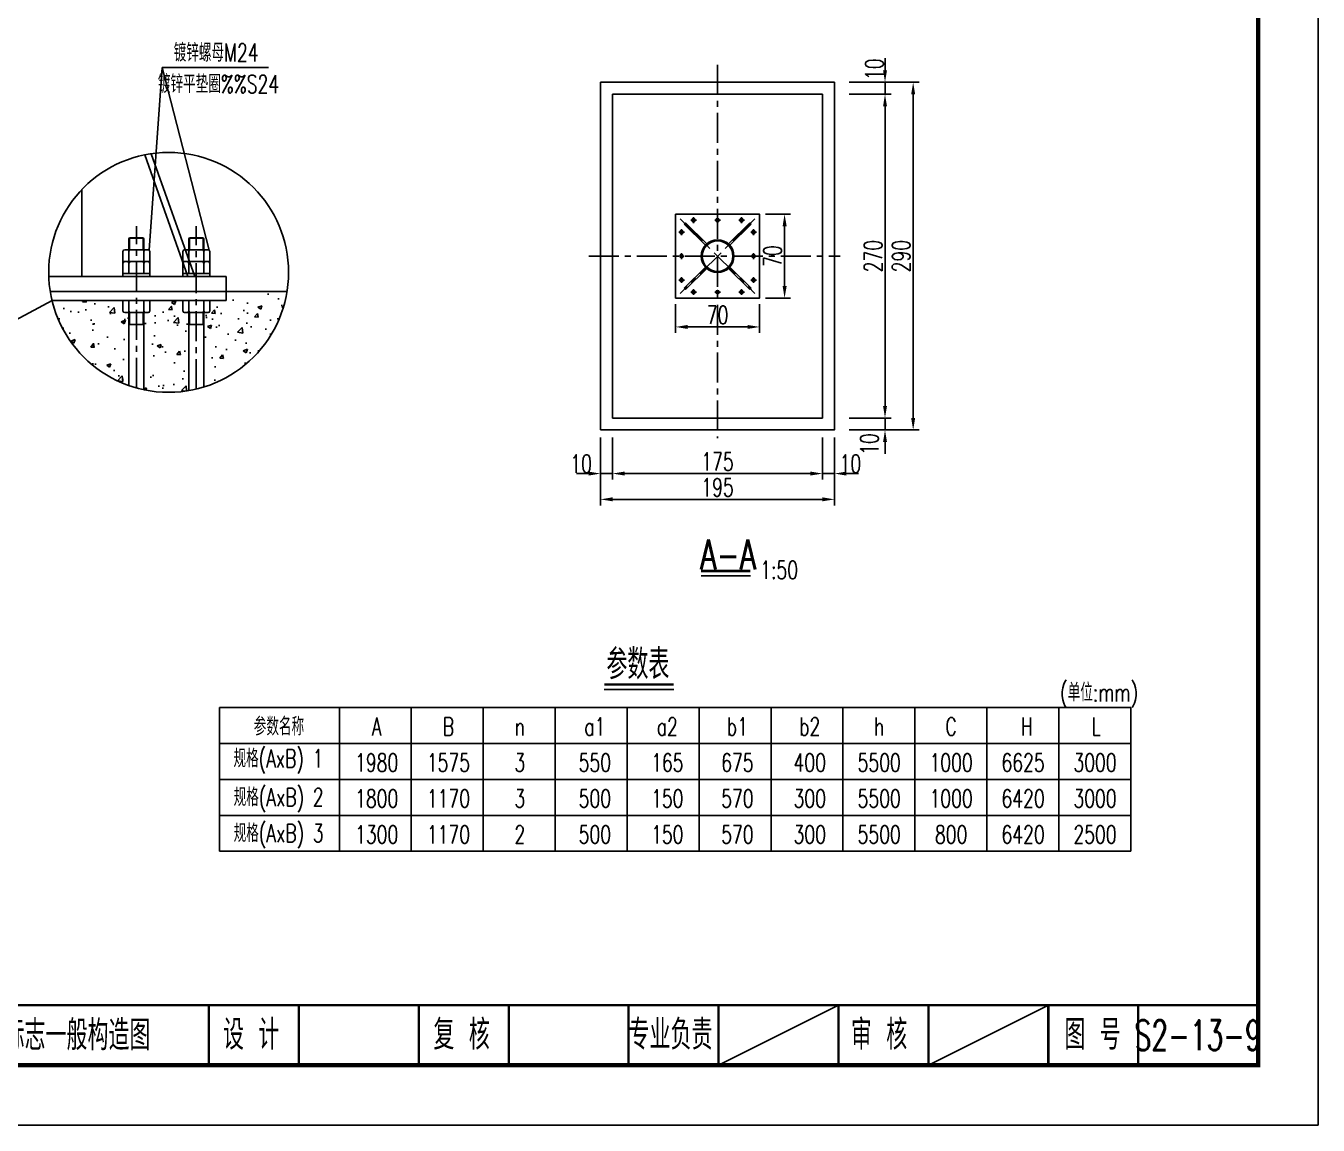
# Model space of a CAD drawing. Extents: x 4349 to 271026, y -15323 to -8945.
# Drawn here: x 4711.4 to 4926.9, y -9956.9 to -9773.5 of the extents above; entities that cross this region are included whole.
import ezdxf
from ezdxf.enums import TextEntityAlignment as Align

# ---------------------------------------------------------------- set-up
doc = ezdxf.new("R2010")
doc.units = 0
doc.header["$LTSCALE"] = 2
doc.header["$PDMODE"] = 32
doc.header["$PDSIZE"] = 0.3
doc.linetypes.add('CENTERX2', pattern=[4, 2.5, -0.5, 0.5, -0.5])
doc.layers.get('0').update_dxf_attribs({"linetype": 'CONTINUOUS'})
doc.layers.get('DEFPOINTS').update_dxf_attribs({"linetype": 'CONTINUOUS'})
for name, color, linetype in [('中线', 2, 'CENTERX2'), ('图框', 7, 'CONTINUOUS'), ('尺寸标注', 4, 'CONTINUOUS'), ('文字', 7, 'CONTINUOUS'), ('文字符号', 7, 'CONTINUOUS'), ('结构1', 1, 'CONTINUOUS'), ('结构2', 7, 'CONTINUOUS'), ('结构3', 1, 'CONTINUOUS')]:
    doc.layers.add(name, color=color, linetype=linetype)
doc.styles.get("Standard").update_dxf_attribs({"font": 'simplex1.shx', "width": 0.7, "bigfont": 'hztxt.shx'})
doc.dimstyles.new('比例：1：50（mm)', dxfattribs={"dimtxt": 3, "dimasz": 2, "dimexe": 1, "dimexo": 1, "dimgap": 0.5, "dimtad": 1, "dimlfac": 5, "dimrnd": 0.0095, "dimdsep": 46, "dimtxsty": 'Standard', "dimcen": 0.09, "dimclrd": 256, "dimclre": 256, "dimclrt": 256, "dimadec": 0, "dimazin": 0, "dimtfac": 1, "dimtix": 1, "dimtmove": 2, "dimatfit": 3, "dimfxl": 0, "dimtolj": 1, "dimtzin": 0, "dimarcsym": 0})

# ---------------------------------------------------------------- blocks, each defined once
blk = doc.blocks.new('series')
at = {"width": 0.75}
for tag, height, p in [('页码', 4, (-35, -19)), ('图名', 5, (-220, -282)), ('图号', 5, (-20, -282))]:
    blk.add_attdef(tag, text='', height=height, dxfattribs=at).set_placement(p, align=Align.MIDDLE_CENTER)
blk = doc.blocks.new('*D74')
at = {"layer": 'DEFPOINTS', "color": 0, "linetype": 'Continuous'}
for p in [(4819.77, -9818.92), (4833.77, -9818.92), (4833.77, -9823.73)]:
    blk.add_point(p, dxfattribs=at)
at = {"layer": '尺寸标注', "linetype": 'Continuous', "lineweight": -2}
for p, q in [((4819.77, -9819.92), (4819.77, -9824.73)), ((4833.77, -9819.92), (4833.77, -9824.73)), ((4821.77, -9823.73), (4831.77, -9823.73))]:
    blk.add_line(p, q, dxfattribs=at)
at = {"layer": '尺寸标注', "linetype": 'Continuous'}
for points in [[(4821.77, -9823.4), (4821.77, -9824.06), (4819.77, -9823.73)], [(4831.77, -9823.4), (4831.77, -9824.06), (4833.77, -9823.73)]]:
    blk.add_solid(points, dxfattribs=at)
at = {"layer": '尺寸标注', "linetype": 'Continuous', "insert": (4826.77, -9821.73), "char_height": 3, "attachment_point": 5}
blk.add_mtext('\\A1;70', dxfattribs=at)
blk = doc.blocks.new('*D75')
at = {"layer": 'DEFPOINTS', "color": 0, "linetype": 'Continuous'}
for p in [(4833.77, -9804.92), (4833.77, -9818.92), (4837.94, -9818.92)]:
    blk.add_point(p, dxfattribs=at)
at = {"layer": '尺寸标注', "linetype": 'Continuous', "lineweight": -2}
for p, q in [((4834.77, -9804.92), (4838.94, -9804.92)), ((4837.94, -9806.92), (4837.94, -9816.92)), ((4834.77, -9818.92), (4838.94, -9818.92))]:
    blk.add_line(p, q, dxfattribs=at)
at = {"layer": '尺寸标注', "linetype": 'Continuous'}
for points in [[(4837.61, -9806.92), (4838.28, -9806.92), (4837.94, -9804.92)], [(4837.61, -9816.92), (4838.28, -9816.92), (4837.94, -9818.92)]]:
    blk.add_solid(points, dxfattribs=at)
at = {"layer": '尺寸标注', "linetype": 'Continuous', "insert": (4835.94, -9811.92), "char_height": 3, "attachment_point": 5, "rotation": 90}
blk.add_mtext('\\A1;70', dxfattribs=at)
blk = doc.blocks.new('*D76')
at = {"layer": 'DEFPOINTS', "color": 0, "linetype": 'Continuous'}
for p in [(4809.25, -9838.92), (4807.25, -9840.92), (4809.25, -9848.19)]:
    blk.add_point(p, dxfattribs=at)
at = {"layer": '尺寸标注', "linetype": 'Continuous', "lineweight": -2}
for p, q in [((4807.25, -9842.19), (4807.25, -9849.19)), ((4809.25, -9842.19), (4809.25, -9849.19)), ((4805.25, -9848.19), (4803.25, -9848.19)), ((4807.25, -9848.19), (4809.25, -9848.19)), ((4811.25, -9848.19), (4813.25, -9848.19))]:
    blk.add_line(p, q, dxfattribs=at)
at = {"layer": '尺寸标注', "linetype": 'Continuous'}
for points in [[(4805.25, -9847.86), (4805.25, -9848.52), (4807.25, -9848.19)], [(4811.25, -9847.86), (4811.25, -9848.52), (4809.25, -9848.19)]]:
    blk.add_solid(points, dxfattribs=at)
at = {"layer": '尺寸标注', "linetype": 'Continuous', "insert": (4804.01, -9846.54), "char_height": 3, "attachment_point": 5}
blk.add_mtext('\\A1;10', dxfattribs=at)
blk = doc.blocks.new('*D77')
at = {"layer": 'DEFPOINTS', "color": 0, "linetype": 'Continuous'}
for p in [(4809.25, -9838.92), (4844.25, -9838.92), (4844.25, -9848.19)]:
    blk.add_point(p, dxfattribs=at)
at = {"layer": '尺寸标注', "linetype": 'Continuous', "lineweight": -2}
for p, q in [((4809.25, -9842.19), (4809.25, -9849.19)), ((4844.25, -9842.19), (4844.25, -9849.19)), ((4811.25, -9848.19), (4842.25, -9848.19))]:
    blk.add_line(p, q, dxfattribs=at)
at = {"layer": '尺寸标注', "linetype": 'Continuous'}
for points in [[(4811.25, -9847.86), (4811.25, -9848.52), (4809.25, -9848.19)], [(4842.25, -9847.86), (4842.25, -9848.52), (4844.25, -9848.19)]]:
    blk.add_solid(points, dxfattribs=at)
at = {"layer": '尺寸标注', "linetype": 'Continuous', "insert": (4826.75, -9846.19), "char_height": 3, "attachment_point": 5}
blk.add_mtext('\\A1;175', dxfattribs=at)
blk = doc.blocks.new('*D78')
at = {"layer": 'DEFPOINTS', "color": 0, "linetype": 'Continuous'}
for p in [(4844.25, -9838.92), (4846.25, -9838.92), (4846.25, -9848.19)]:
    blk.add_point(p, dxfattribs=at)
at = {"layer": '尺寸标注', "linetype": 'Continuous', "lineweight": -2}
for p, q in [((4844.25, -9842.19), (4844.25, -9849.19)), ((4846.25, -9842.19), (4846.25, -9849.19)), ((4842.25, -9848.19), (4840.25, -9848.19)), ((4844.25, -9848.19), (4846.25, -9848.19)), ((4848.25, -9848.19), (4850.25, -9848.19))]:
    blk.add_line(p, q, dxfattribs=at)
at = {"layer": '尺寸标注', "linetype": 'Continuous'}
for points in [[(4842.25, -9847.86), (4842.25, -9848.52), (4844.25, -9848.19)], [(4848.25, -9847.86), (4848.25, -9848.52), (4846.25, -9848.19)]]:
    blk.add_solid(points, dxfattribs=at)
at = {"layer": '尺寸标注', "linetype": 'Continuous', "insert": (4848.92, -9846.54), "char_height": 3, "attachment_point": 5}
blk.add_mtext('\\A1;10', dxfattribs=at)
blk = doc.blocks.new('*D79')
at = {"layer": 'DEFPOINTS', "color": 0, "linetype": 'Continuous'}
for p in [(4807.25, -9840.92), (4846.25, -9840.92), (4846.25, -9852.49)]:
    blk.add_point(p, dxfattribs=at)
at = {"layer": '尺寸标注', "linetype": 'Continuous', "lineweight": -2}
for p, q in [((4807.25, -9846.49), (4807.25, -9853.49)), ((4846.25, -9846.49), (4846.25, -9853.49)), ((4809.25, -9852.49), (4844.25, -9852.49))]:
    blk.add_line(p, q, dxfattribs=at)
at = {"layer": '尺寸标注', "linetype": 'Continuous'}
for points in [[(4809.25, -9852.15), (4809.25, -9852.82), (4807.25, -9852.49)], [(4844.25, -9852.15), (4844.25, -9852.82), (4846.25, -9852.49)]]:
    blk.add_solid(points, dxfattribs=at)
at = {"layer": '尺寸标注', "linetype": 'Continuous', "insert": (4826.75, -9850.49), "char_height": 3, "attachment_point": 5}
blk.add_mtext('\\A1;195', dxfattribs=at)
blk = doc.blocks.new('*D80')
at = {"layer": 'DEFPOINTS', "color": 0, "linetype": 'Continuous'}
for p in [(4844.25, -9838.92), (4844.25, -9840.92), (4854.69, -9840.92)]:
    blk.add_point(p, dxfattribs=at)
at = {"layer": '尺寸标注', "linetype": 'Continuous', "lineweight": -2}
for p, q in [((4854.69, -9836.92), (4854.69, -9834.92)), ((4848.69, -9838.92), (4855.69, -9838.92)), ((4854.69, -9838.92), (4854.69, -9840.92)), ((4848.69, -9840.92), (4855.69, -9840.92)), ((4854.69, -9842.92), (4854.69, -9844.92))]:
    blk.add_line(p, q, dxfattribs=at)
at = {"layer": '尺寸标注', "linetype": 'Continuous'}
for points in [[(4854.36, -9836.92), (4855.02, -9836.92), (4854.69, -9838.92)], [(4854.36, -9842.92), (4855.02, -9842.92), (4854.69, -9840.92)]]:
    blk.add_solid(points, dxfattribs=at)
at = {"layer": '尺寸标注', "linetype": 'Continuous', "insert": (4852.09, -9843.28), "char_height": 3, "attachment_point": 5, "rotation": 90}
blk.add_mtext('\\A1;10', dxfattribs=at)
blk = doc.blocks.new('*D81')
at = {"layer": 'DEFPOINTS', "color": 0, "linetype": 'Continuous'}
for p in [(4844.25, -9784.92), (4854.69, -9784.92), (4844.25, -9838.92)]:
    blk.add_point(p, dxfattribs=at)
at = {"layer": '尺寸标注', "linetype": 'Continuous', "lineweight": -2}
for p, q in [((4848.69, -9784.92), (4855.69, -9784.92)), ((4854.69, -9836.92), (4854.69, -9786.92)), ((4848.69, -9838.92), (4855.69, -9838.92))]:
    blk.add_line(p, q, dxfattribs=at)
at = {"layer": '尺寸标注', "linetype": 'Continuous'}
for points in [[(4854.36, -9786.92), (4855.02, -9786.92), (4854.69, -9784.92)], [(4854.36, -9836.92), (4855.02, -9836.92), (4854.69, -9838.92)]]:
    blk.add_solid(points, dxfattribs=at)
at = {"layer": '尺寸标注', "linetype": 'Continuous', "insert": (4852.69, -9811.92), "char_height": 3, "attachment_point": 5, "rotation": 90}
blk.add_mtext('\\A1;270', dxfattribs=at)
blk = doc.blocks.new('*D82')
at = {"layer": 'DEFPOINTS', "color": 0, "linetype": 'Continuous'}
for p in [(4844.25, -9782.92), (4854.69, -9782.92), (4844.25, -9784.92)]:
    blk.add_point(p, dxfattribs=at)
at = {"layer": '尺寸标注', "linetype": 'Continuous', "lineweight": -2}
for p, q in [((4854.69, -9780.92), (4854.69, -9778.92)), ((4848.69, -9782.92), (4855.69, -9782.92)), ((4854.69, -9784.92), (4854.69, -9782.92)), ((4848.69, -9784.92), (4855.69, -9784.92)), ((4854.69, -9786.92), (4854.69, -9788.92))]:
    blk.add_line(p, q, dxfattribs=at)
at = {"layer": '尺寸标注', "linetype": 'Continuous'}
for points in [[(4854.36, -9780.92), (4855.02, -9780.92), (4854.69, -9782.92)], [(4854.36, -9786.92), (4855.02, -9786.92), (4854.69, -9784.92)]]:
    blk.add_solid(points, dxfattribs=at)
at = {"layer": '尺寸标注', "linetype": 'Continuous', "insert": (4852.92, -9780.74), "char_height": 3, "attachment_point": 5, "rotation": 90}
blk.add_mtext('\\A1;10', dxfattribs=at)
blk = doc.blocks.new('*D83')
at = {"layer": 'DEFPOINTS', "color": 0, "linetype": 'Continuous'}
for p in [(4846.25, -9782.92), (4846.25, -9840.92), (4859.38, -9840.92)]:
    blk.add_point(p, dxfattribs=at)
at = {"layer": '尺寸标注', "linetype": 'Continuous', "lineweight": -2}
for p, q in [((4853.38, -9782.92), (4860.38, -9782.92)), ((4859.38, -9784.92), (4859.38, -9838.92)), ((4853.38, -9840.92), (4860.38, -9840.92))]:
    blk.add_line(p, q, dxfattribs=at)
at = {"layer": '尺寸标注', "linetype": 'Continuous'}
for points in [[(4859.05, -9784.92), (4859.72, -9784.92), (4859.38, -9782.92)], [(4859.05, -9838.92), (4859.72, -9838.92), (4859.38, -9840.92)]]:
    blk.add_solid(points, dxfattribs=at)
at = {"layer": '尺寸标注', "linetype": 'Continuous', "insert": (4857.38, -9811.92), "char_height": 3, "attachment_point": 5, "rotation": 90}
blk.add_mtext('\\A1;290', dxfattribs=at)
blk = doc.blocks.new('12345')
at = {"layer": '图框'}
blk.add_lwpolyline([(4926.93, -9362.88), (4926.93, -9065.88), (4506.93, -9065.88), (4506.93, -9362.88)], close=True, dxfattribs=at)

msp = doc.modelspace()

# ---------------------------------------------------------------- hatches: boundary and pattern name
at = {"layer": '尺寸标注'}
h = msp.add_hatch(dxfattribs=at)
h.set_pattern_fill('AR-CONC', color=256, style=0)
h.set_pattern_definition([(50, (4202.846, -9115.597), (7.1726, -0.62752), [0.75, -8.25]), (355, (4202.846, -9115.597), (-1.387513, 7.52192), [0.6, -6.6]), (100.4514, (4203.4435, -9115.6495), (5.785094, 6.894395), [0.6374, -7.01142]), (46.1842, (4202.846, -9113.597), (10.67241, -1.65519), [1.125, -12.375]), (96.6356, (4203.735, -9113.735), (9.34663, 9.74118), [0.9561, -10.51713]), (351.1842, (4202.846, -9113.597), (9.34662, 9.74119), [0.9, -9.9]), (21, (4203.846, -9114.097), (5.96907, -4.02619), [0.75, -8.25]), (326, (4203.846, -9114.097), (2.433153, 7.2515), [0.6, -6.6]), (71.4514, (4204.343, -9114.433), (8.402226, 3.225305), [0.6374, -7.01142]), (37.5, (4202.8458, -9115.5972), (0.1215986, 3.3289385), [0, -6.52, 0, -6.7, 0, -6.625]), (7.5, (4202.8458, -9115.597), (2.630695, 3.944117), [0, -3.82, 0, -6.37, 0, -2.525]), (327.5, (4200.6158, -9115.5972), (5.338224, -0.225549), [0, -2.5, 0, -7.8, 0, -10.35]), (317.5, (4199.616, -9115.597), (5.831862, 1.00105), [0, -3.25, 0, -5.18, 0, -7.35])])
h.paths.add_polyline_path([(4741.07793, -9833.74846, 0.2852462), (4754.94289, -9817.8398), (4744.82793, -9817.8398), (4744.82793, -9819.3398), (4742.07793, -9819.3398), (4742.07793, -9821.0398, -0.414213562), (4741.77793, -9821.3398), (4741.07793, -9821.3398)])
h.paths.add_polyline_path([(4738.57793, -9821.3398), (4737.87793, -9821.3398, -0.414213562), (4737.57793, -9821.0398), (4737.57793, -9819.3398), (4732.07793, -9819.3398), (4732.07793, -9821.0398, -0.414213562), (4731.77793, -9821.3398), (4731.07793, -9821.3398), (4731.07793, -9834.2013, 0.094606243), (4738.57793, -9834.34412)])
h.paths.add_polyline_path([(4728.57793, -9821.3398), (4727.87793, -9821.3398, -0.414213562), (4727.57793, -9821.0398), (4727.57793, -9819.3398), (4715.76415, -9819.3398, 0.254158443), (4728.57793, -9833.50231)])

# ---------------------------------------------------------------- linework, layer by layer
at = {"layer": '中线'}
for p, q in [((4826.76924, -9780.02019), (4826.76924, -9842.30854)), ((4832.99177, -9805.69581), (4820.5467, -9818.14089)), ((4820.5467, -9805.69581), (4832.99177, -9818.14089)), ((4823.24972, -9805.91835), (4822.28876, -9805.91835)), ((4822.76924, -9806.39883), (4822.76924, -9805.43787)), ((4826.28876, -9805.91835), (4827.24972, -9805.91835)), ((4830.28876, -9805.91835), (4831.24972, -9805.91835)), ((4830.76924, -9806.39883), (4830.76924, -9805.43787)), ((4729.82793, -9833.89558), (4729.82793, -9806.8984)), ((4739.82793, -9834.08877), (4739.82793, -9806.8984)), ((4821.24972, -9807.91835), (4820.28876, -9807.91835)), ((4820.76924, -9808.39883), (4820.76924, -9807.43787)), ((4832.28876, -9807.91835), (4833.24972, -9807.91835)), ((4832.76924, -9808.39883), (4832.76924, -9807.43787)), ((4805.299, -9811.91835), (4847.199, -9811.91835)), ((4820.76924, -9811.43787), (4820.76924, -9812.39883)), ((4832.76924, -9812.39883), (4832.76924, -9811.43787)), ((4821.24972, -9815.91835), (4820.28876, -9815.91835)), ((4820.76924, -9815.43787), (4820.76924, -9816.39883)), ((4822.76924, -9817.43787), (4822.76924, -9818.39883)), ((4830.76924, -9817.43787), (4830.76924, -9818.39883)), ((4832.28876, -9815.91835), (4833.24972, -9815.91835)), ((4832.76924, -9815.43787), (4832.76924, -9816.39883)), ((4823.24972, -9817.91835), (4822.28876, -9817.91835)), ((4826.28876, -9817.91835), (4827.24972, -9817.91835)), ((4830.28876, -9817.91835), (4831.24972, -9817.91835))]:
    msp.add_line(p, q, dxfattribs=at)
at = {"layer": '图框', "linetype": 'Continuous'}
msp.add_line((4826.92858, -9946.88068), (4846.92858, -9936.88068), dxfattribs=at)
at = {"layer": '图框'}
msp.add_line((4881.92858, -9936.88068), (4861.92858, -9946.88068), dxfattribs=at)
for points, const_width in [([(4916.92857, -9669.88068), (4536.92857, -9669.88068), (4536.92858, -9946.88068), (4916.92858, -9946.88068), (4916.92857, -9669.88068)], 0.7), ([(4536.92858, -9936.88068), (4916.92858, -9936.88068)], 0.4), ([(4741.92858, -9946.88068), (4741.92858, -9936.88068)], 0.4), ([(4756.92858, -9946.88068), (4756.92858, -9936.88068)], 0.4), ([(4776.92858, -9946.88068), (4776.92858, -9936.88068)], 0.4), ([(4791.92858, -9946.88068), (4791.92858, -9936.88068)], 0.4), ([(4811.92858, -9946.88068), (4811.92858, -9936.88068)], 0.4), ([(4811.92858, -9946.88068), (4811.92858, -9936.88068)], 0.4), ([(4826.92858, -9946.88068), (4826.92858, -9936.88068)], 0.4), ([(4846.92858, -9946.88068), (4846.92858, -9936.88068)], 0.4), ([(4861.92858, -9946.88068), (4861.92858, -9936.88068)], 0.4), ([(4881.92858, -9946.88068), (4881.92858, -9936.88068)], 0.4), ([(4896.92858, -9946.88068), (4896.92858, -9936.88068)], 0.4)]:
    msp.add_lwpolyline(points, dxfattribs=dict(at, const_width=const_width))
at = {"layer": '文字'}
for p, q in [((4824.00972, -9865.2635), (4832.24583, -9865.2635)), ((4807.86562, -9884.20042), (4819.44048, -9884.20042)), ((4763.68144, -9887.20042), (4763.68144, -9911.20042)), ((4775.68144, -9887.20042), (4775.68144, -9911.20042)), ((4787.68144, -9887.20042), (4787.68144, -9911.20042)), ((4799.68144, -9887.20042), (4799.68144, -9911.20042)), ((4811.68144, -9887.20042), (4811.68144, -9911.20042)), ((4823.68144, -9887.20042), (4823.68144, -9911.20042)), ((4835.68144, -9887.20042), (4835.68144, -9911.20042)), ((4847.68144, -9887.20042), (4847.68144, -9911.20042)), ((4859.68144, -9887.20042), (4859.68144, -9911.20042)), ((4871.68144, -9887.20042), (4871.68144, -9911.20042)), ((4883.68144, -9887.20042), (4883.68144, -9911.20042)), ((4743.68144, -9893.20042), (4895.68144, -9893.20042)), ((4743.68144, -9899.20042), (4895.68144, -9899.20042)), ((4743.68144, -9905.20042), (4895.68144, -9905.20042))]:
    msp.add_line(p, q, dxfattribs=at)
at = {"layer": '文字', "const_width": 0.4}
for points in [[(4824.00972, -9864.43931), (4832.24583, -9864.43931)], [(4807.86562, -9883.37622), (4819.44048, -9883.37622)]]:
    msp.add_lwpolyline(points, dxfattribs=at)
at = {"layer": '文字符号'}
for p, q in [((4734.10496, -9780.47184), (4731.99006, -9810.92766)), ((4734.10496, -9780.47184), (4741.99006, -9810.92766)), ((4751.84888, -9780.47184), (4734.10496, -9780.47184)), ((4678.11598, -9839.47487), (4715.76415, -9819.3398)), ((4744.82793, -9817.8398), (4754.94289, -9817.8398))]:
    msp.add_line(p, q, dxfattribs=at)
msp.add_circle((4735.20196, -9814.63111), 20, dxfattribs=at)
at = {"layer": '结构1', "linetype": 'Continuous'}
for p, q in [((4743.68144, -9887.20042), (4895.68144, -9887.20042)), ((4743.68144, -9887.20042), (4743.68144, -9911.20042)), ((4895.68144, -9887.20042), (4895.68144, -9911.20042)), ((4743.68144, -9911.20042), (4895.68144, -9911.20042))]:
    msp.add_line(p, q, dxfattribs=at)
at = {"layer": '结构1'}
msp.add_lwpolyline([(4819.76924, -9804.91835), (4833.76924, -9804.91835), (4833.76924, -9818.91835), (4819.76924, -9818.91835)], close=True, dxfattribs=at)
at = {"layer": '结构2'}
for p, q in [((4738.4304, -9815.3398), (4731.24832, -9795.02579)), ((4732.31424, -9794.84068), (4739.56177, -9815.3398)), ((4720.7388, -9815.3398), (4720.7388, -9800.81746)), ((4821.19069, -9806.56608), (4821.41697, -9806.33981)), ((4824.72901, -9810.1044), (4821.19069, -9806.56608)), ((4824.95529, -9809.87813), (4821.41697, -9806.33981)), ((4828.58318, -9809.87813), (4832.1215, -9806.33981)), ((4828.80946, -9810.1044), (4832.34778, -9806.56608)), ((4832.34778, -9806.56608), (4832.1215, -9806.33981)), ((4824.01912, -9809.39451), (4824.2454, -9809.16824)), ((4829.51935, -9809.39451), (4829.29307, -9809.16824)), ((4715.21452, -9815.3398), (4744.82793, -9815.3398)), ((4744.82793, -9819.3398), (4744.82793, -9815.3398)), ((4824.72901, -9813.7323), (4821.19069, -9817.27062)), ((4824.95529, -9813.95857), (4821.41697, -9817.49689)), ((4824.01912, -9814.44219), (4824.2454, -9814.66846)), ((4828.58318, -9813.95857), (4832.1215, -9817.49689)), ((4828.80946, -9813.7323), (4832.34778, -9817.27062)), ((4829.51935, -9814.44219), (4829.29307, -9814.66846)), ((4821.19069, -9817.27062), (4821.41697, -9817.49689)), ((4832.34778, -9817.27062), (4832.1215, -9817.49689)), ((4715.46103, -9817.8398), (4744.82793, -9817.8398)), ((4715.76415, -9819.3398), (4744.82793, -9819.3398))]:
    msp.add_line(p, q, dxfattribs=at)
msp.add_lwpolyline([(4807.25084, -9840.92019), (4846.25084, -9840.92019), (4846.25084, -9782.92019), (4807.25084, -9782.92019)], close=True, dxfattribs=at)
for centre, radius in [((4822.76924, -9805.91835), 0.28), ((4826.76924, -9805.91835), 0.28), ((4830.76924, -9805.91835), 0.28), ((4820.76924, -9807.91835), 0.28), ((4832.76924, -9807.91835), 0.28), ((4826.76924, -9811.91835), 2.73), ((4826.76924, -9811.91835), 2.55), ((4820.76924, -9811.91835), 0.28), ((4832.76924, -9811.91835), 0.28), ((4820.76924, -9815.91835), 0.28), ((4832.76924, -9815.91835), 0.28), ((4822.76924, -9817.91835), 0.28), ((4826.76924, -9817.91835), 0.28), ((4830.76924, -9817.91835), 0.28)]:
    msp.add_circle(centre, radius, dxfattribs=at)
at = {"layer": '结构3'}
for p, q in [((4728.67793, -9810.8398), (4728.67793, -9808.86659)), ((4730.87793, -9808.8398), (4728.77793, -9808.8398)), ((4730.97793, -9810.8398), (4730.97793, -9808.86659)), ((4738.67793, -9810.8398), (4738.67793, -9808.86659)), ((4740.87793, -9808.8398), (4738.77793, -9808.8398)), ((4740.97793, -9810.8398), (4740.97793, -9808.86659)), ((4727.87793, -9810.8398), (4731.77793, -9810.8398)), ((4728.57793, -9812.8398), (4728.57793, -9809.0398)), ((4731.05114, -9808.9398), (4728.60473, -9808.9398)), ((4731.07793, -9812.8398), (4731.07793, -9809.0398)), ((4737.87793, -9810.8398), (4741.77793, -9810.8398)), ((4738.57793, -9812.8398), (4738.57793, -9809.0398)), ((4741.05114, -9808.9398), (4738.60473, -9808.9398)), ((4741.07793, -9812.8398), (4741.07793, -9809.0398)), ((4727.57793, -9815.3398), (4727.57793, -9811.1398)), ((4727.57793, -9812.8398), (4732.07793, -9812.8398)), ((4727.87793, -9812.8398), (4731.77793, -9812.8398)), ((4728.57793, -9812.8398), (4728.57793, -9811.6398)), ((4728.57793, -9814.8398), (4728.57793, -9813.1398)), ((4731.07793, -9812.8398), (4731.07793, -9811.6398)), ((4731.07793, -9814.8398), (4731.07793, -9813.1398)), ((4732.07793, -9815.3398), (4732.07793, -9811.1398)), ((4737.57793, -9815.3398), (4737.57793, -9811.1398)), ((4737.57793, -9812.8398), (4742.07793, -9812.8398)), ((4737.87793, -9812.8398), (4741.77793, -9812.8398)), ((4738.57793, -9812.8398), (4738.57793, -9811.6398)), ((4738.57793, -9814.8398), (4738.57793, -9813.1398)), ((4741.07793, -9812.8398), (4741.07793, -9811.6398)), ((4741.07793, -9814.8398), (4741.07793, -9813.1398)), ((4742.07793, -9815.3398), (4742.07793, -9811.1398)), ((4727.57793, -9814.8398), (4732.07793, -9814.8398)), ((4737.57793, -9814.8398), (4742.07793, -9814.8398)), ((4727.57793, -9819.3398), (4727.57793, -9821.0398)), ((4732.07793, -9819.3398), (4727.57793, -9819.3398)), ((4728.57793, -9819.3398), (4728.57793, -9820.5398)), ((4728.57793, -9819.3398), (4728.57793, -9833.50231)), ((4731.07793, -9819.3398), (4731.07793, -9820.5398)), ((4731.07793, -9819.3398), (4731.07793, -9834.2013)), ((4732.07793, -9819.3398), (4732.07793, -9821.0398)), ((4742.07793, -9819.3398), (4737.57793, -9819.3398)), ((4737.57793, -9819.3398), (4737.57793, -9821.0398)), ((4738.57793, -9819.3398), (4738.57793, -9834.34412)), ((4738.57793, -9819.3398), (4738.57793, -9820.5398)), ((4741.07793, -9819.3398), (4741.07793, -9833.74846)), ((4741.07793, -9819.3398), (4741.07793, -9820.5398)), ((4742.07793, -9819.3398), (4742.07793, -9821.0398)), ((4731.77793, -9821.3398), (4727.87793, -9821.3398)), ((4728.67793, -9821.3398), (4728.67793, -9823.3398)), ((4730.97793, -9821.3398), (4730.97793, -9823.3398)), ((4741.77793, -9821.3398), (4737.87793, -9821.3398)), ((4738.67793, -9821.3398), (4738.67793, -9823.3398)), ((4740.97793, -9821.3398), (4740.97793, -9823.3398)), ((4728.57793, -9823.3398), (4731.07793, -9823.3398)), ((4738.57793, -9823.3398), (4741.07793, -9823.3398))]:
    msp.add_line(p, q, dxfattribs=at)
msp.add_lwpolyline([(4809.25084, -9838.92019), (4844.25084, -9838.92019), (4844.25084, -9784.92019), (4809.25084, -9784.92019)], close=True, dxfattribs=at)
for centre, radius, start, end in [((4728.77793, -9809.0398), 0.2, 90, 180), ((4730.87793, -9809.0398), 0.2, 0, 90), ((4738.77793, -9809.0398), 0.2, 90, 180), ((4740.87793, -9809.0398), 0.2, 0, 90), ((4727.87793, -9811.1398), 0.3, 90, 180), ((4728.27793, -9811.1398), 0.3, 0, 90), ((4728.87793, -9811.1398), 0.3, 90, 180), ((4730.77793, -9811.1398), 0.3, 360, 90), ((4731.37793, -9811.1398), 0.3, 90, 180), ((4731.77793, -9811.1398), 0.3, 0, 90), ((4737.87793, -9811.1398), 0.3, 90, 180), ((4738.27793, -9811.1398), 0.3, 0, 90), ((4738.87793, -9811.1398), 0.3, 90, 180), ((4740.77793, -9811.1398), 0.3, 360, 90), ((4741.37793, -9811.1398), 0.3, 90, 180), ((4741.77793, -9811.1398), 0.3, 0, 90), ((4727.87793, -9813.1398), 0.3, 90, 180), ((4728.27793, -9813.1398), 0.3, 0, 90), ((4728.87793, -9813.1398), 0.3, 90, 180), ((4730.77793, -9813.1398), 0.3, 360, 90), ((4731.37793, -9813.1398), 0.3, 90, 180), ((4731.77793, -9813.1398), 0.3, 0, 90), ((4737.87793, -9813.1398), 0.3, 90, 180), ((4738.27793, -9813.1398), 0.3, 0, 90), ((4738.87793, -9813.1398), 0.3, 90, 180), ((4740.77793, -9813.1398), 0.3, 360, 90), ((4741.37793, -9813.1398), 0.3, 90, 180), ((4741.77793, -9813.1398), 0.3, 0, 90), ((4727.87793, -9821.0398), 0.3, 180, 270), ((4728.27793, -9821.0398), 0.3, 270, 0), ((4728.87793, -9821.0398), 0.3, 180, 270), ((4730.77793, -9821.0398), 0.3, 270, 0), ((4731.37793, -9821.0398), 0.3, 180, 270), ((4731.77793, -9821.0398), 0.3, 270, 0), ((4737.87793, -9821.0398), 0.3, 180, 270), ((4738.27793, -9821.0398), 0.3, 270, 0), ((4738.87793, -9821.0398), 0.3, 180, 270), ((4740.77793, -9821.0398), 0.3, 270, 0), ((4741.37793, -9821.0398), 0.3, 180, 270), ((4741.77793, -9821.0398), 0.3, 270, 0)]:
    msp.add_arc(centre, radius, start, end, dxfattribs=at)

# ---------------------------------------------------------------- block references
at = {"layer": '图框', "linetype": 'Continuous'}
msp.add_blockref('12345', (0, -594), dxfattribs=at)
at = {"layer": '图框'}
ref = msp.add_blockref('series', (4926.92858, -9659.88068), dxfattribs=at)
ref.add_attrib('图名', '%%C273单悬臂式标志一般构造图', dxfattribs={"layer": '0', "height": 5, "width": 0.7}).set_placement((4706.92858, -9941.88068), align=Align.MIDDLE_CENTER)
ref.add_attrib('图号', 'S2-13-9', dxfattribs={"layer": '0', "height": 5, "width": 0.65}).set_placement((4906.92858, -9941.88068), align=Align.MIDDLE_CENTER)

# ---------------------------------------------------------------- texts
at = {"layer": '图框', "width": 0.7}
for s, p in [('设 计', (4748.97324, -9941.7861)), ('复 核', (4784.06806, -9941.7861)), ('专业负责', (4818.9188, -9941.7861)), ('审 核', (4853.69261, -9941.7861)), ('图 号', (4889.31178, -9941.7861))]:
    msp.add_text(s, height=5, dxfattribs=at).set_placement(p, align=Align.MIDDLE_CENTER)
at = {"layer": '文字', "width": 0.7}
for s, height, p in [('镀锌螺母M24', 3, (4743.13715, -9777.97184)), ('镀锌平垫圈%%S24', 3, (4743.52799, -9783.21345)), ('A-A', 5, (4828.53218, -9861.70785)), ('1:50', 3, (4837.02565, -9864.26247)), ('参数表', 5, (4813.47126, -9879.99001))]:
    msp.add_text(s, height=height, dxfattribs=at).set_placement(p, align=Align.MIDDLE_CENTER)
msp.add_text('(单位:mm)', height=3, dxfattribs=at).set_placement((4883.8926, -9886.19367))
at = {"layer": '文字', "char_height": 3, "attachment_point": 5}
for s, insert, width in [('参数名称', (4753.61116, -9890.38578), 11.4090909), ('A', (4769.90679, -9890.38578), 11.4090909), ('B', (4781.87156, -9890.38578), 11.4090909), ('n', (4793.78076, -9890.38578), 11.4090909), ('a1', (4806.30094, -9890.38578), 11.4090909), ('a2', (4818.37679, -9890.38578), 11.4090909), ('b1', (4830.06385, -9890.38578), 11.4090909), ('b2', (4842.13967, -9890.38578), 11.4090909), ('h', (4853.71565, -9890.38578), 11.4090909), ('C', (4865.71565, -9890.38578), 11.4090909), ('H', (4878.3469, -9890.38578), 11.4090909), ('L', (4889.92288, -9890.38578), 11.4090909), ('规格(AxB) 1', (4753.52567, -9896.2111), 24.440389), ('1980', (4769.90679, -9896.3956), 11.4090909), ('1575', (4781.87156, -9896.3956), 11.4090909), ('3', (4793.78076, -9896.3956), 11.4090909), ('550', (4806.30094, -9896.3956), 11.4090909), ('165', (4818.37679, -9896.3956), 11.4090909), ('675', (4830.06385, -9896.3956), 11.4090909), ('400', (4842.13967, -9896.3956), 11.4090909), ('5500', (4853.71565, -9896.3956), 11.4090909), ('1000', (4865.71565, -9896.3956), 11.4090909), ('6625', (4877.71565, -9896.3956), 11.4090909), ('3000', (4889.71565, -9896.3956), 11.4090909), ('规格(AxB) 2', (4753.558, -9902.67049), 18.1258522), ('1800', (4769.90679, -9902.3956), 11.4090909), ('1170', (4781.87156, -9902.3956), 11.4090909), ('3', (4793.78076, -9902.3956), 11.4090909), ('500', (4806.30094, -9902.3956), 11.4090909), ('150', (4818.37679, -9902.3956), 11.4090909), ('570', (4830.06385, -9902.3956), 11.4090909), ('300', (4842.13967, -9902.3956), 11.4090909), ('5500', (4853.71565, -9902.3956), 11.4090909), ('1000', (4865.71565, -9902.3956), 11.4090909), ('6420', (4877.71565, -9902.3956), 11.4090909), ('3000', (4889.71565, -9902.3956), 11.4090909), ('规格(AxB) 3', (4753.558, -9908.67049), 18.1258522), ('1300', (4769.90679, -9908.3956), 11.4090909), ('1170', (4781.87156, -9908.3956), 11.4090909), ('2', (4793.78076, -9908.3956), 11.4090909), ('500', (4806.30094, -9908.3956), 11.4090909), ('150', (4818.37679, -9908.3956), 11.4090909), ('570', (4830.06385, -9908.3956), 11.4090909), ('300', (4842.13967, -9908.3956), 11.4090909), ('5500', (4853.71565, -9908.3956), 11.4090909), ('800', (4865.71565, -9908.3956), 11.4090909), ('6420', (4877.71565, -9908.3956), 11.4090909), ('2500', (4889.71565, -9908.3956), 11.4090909)]:
    msp.add_mtext(s, dxfattribs=dict(at, insert=insert, width=width))

# ---------------------------------------------------------------- dimensions: what is measured, and where the dimension line sits
at = {"layer": '尺寸标注', "linetype": 'Continuous'}
for base, p1, p2, picture, middle in [((4854.68851, -9782.92019), (4844.25084, -9784.92019), (4844.25084, -9782.92019), '*D82', (4852.91625, -9780.74387)), ((4854.68851, -9840.92019), (4844.25084, -9838.92019), (4844.25084, -9840.92019), '*D80', (4852.09239, -9843.27504))]:
    dim = msp.add_linear_dim(base=base, p1=p1, p2=p2, angle=90, dimstyle='比例：1：50（mm)', dxfattribs=at)
    dim.commit()
    dim.dimension.update_dxf_attribs({"geometry": picture, "text_midpoint": middle, "dimtype": 160})
for base, p1, p2, picture, middle in [((4859.38168, -9840.92019), (4846.25084, -9782.92019), (4846.25084, -9840.92019), '*D83', (4857.38168, -9811.92019)), ((4854.68851, -9784.92019), (4844.25084, -9838.92019), (4844.25084, -9784.92019), '*D81', (4852.68851, -9811.92019)), ((4837.94422, -9818.91835), (4833.76924, -9804.91835), (4833.76924, -9818.91835), '*D75', (4835.94422, -9811.91835))]:
    dim = msp.add_linear_dim(base=base, p1=p1, p2=p2, angle=90, dimstyle='比例：1：50（mm)', dxfattribs=at)
    dim.commit()
    dim.dimension.update_dxf_attribs({"geometry": picture, "text_midpoint": middle})
for base, p1, p2, picture, middle in [((4833.76924, -9823.73041), (4819.76924, -9818.91835), (4833.76924, -9818.91835), '*D74', (4826.76924, -9821.73041)), ((4844.25084, -9848.19118), (4809.25084, -9838.92019), (4844.25084, -9838.92019), '*D77', (4826.75084, -9846.19118)), ((4846.25084, -9852.48668), (4807.25084, -9840.92019), (4846.25084, -9840.92019), '*D79', (4826.75084, -9850.48668))]:
    dim = msp.add_linear_dim(base=base, p1=p1, p2=p2, dimstyle='比例：1：50（mm)', dxfattribs=at)
    dim.commit()
    dim.dimension.update_dxf_attribs({"geometry": picture, "text_midpoint": middle})
for base, p1, p2, picture, middle in [((4809.25084, -9848.19118), (4807.25084, -9840.92019), (4809.25084, -9838.92019), '*D76', (4804.01185, -9846.53948)), ((4846.25084, -9848.19118), (4844.25084, -9838.92019), (4846.25084, -9838.92019), '*D78', (4848.91962, -9846.53767))]:
    dim = msp.add_linear_dim(base=base, p1=p1, p2=p2, dimstyle='比例：1：50（mm)', dxfattribs=at)
    dim.commit()
    dim.dimension.update_dxf_attribs({"geometry": picture, "text_midpoint": middle, "dimtype": 160})

doc.saveas('drawing.dxf')
